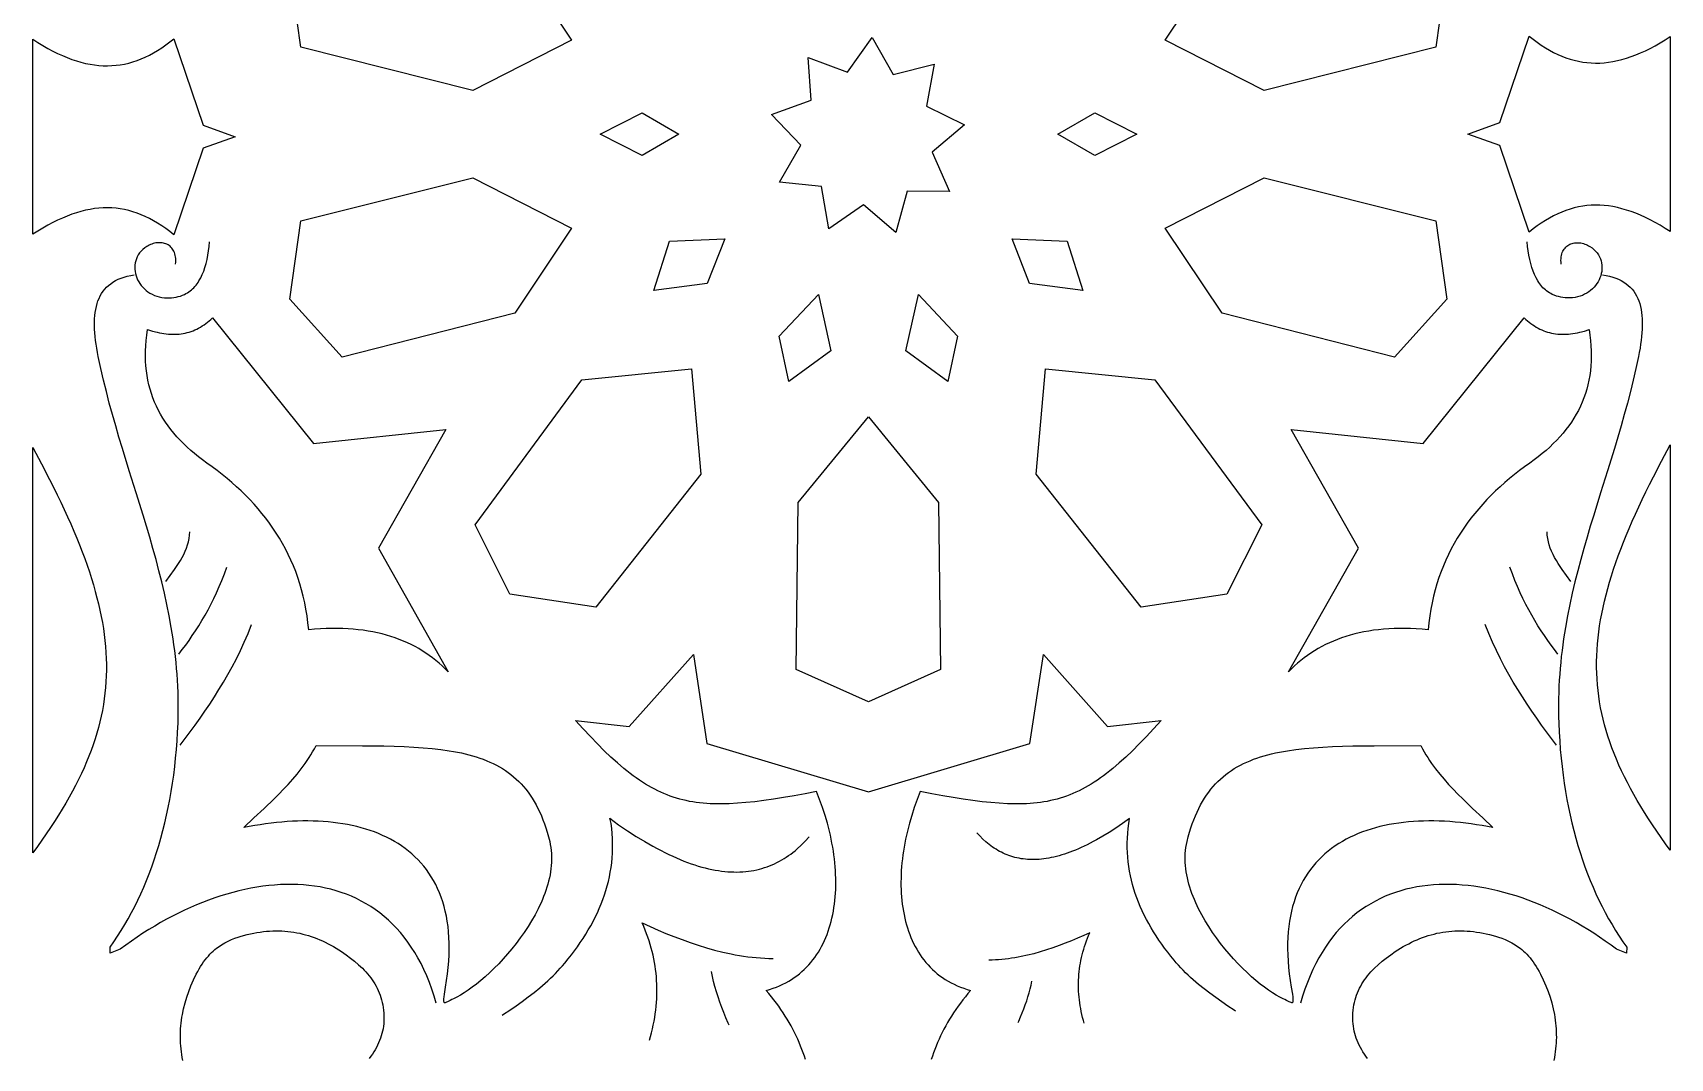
# Model space of a CAD drawing. Extents: x -332 to 348, y -263 to 352.
# Drawn here: x 233.8 to 288.5, y -147.4 to -113.2 of the extents above; entities that cross this region are included whole.
import ezdxf

# ---------------------------------------------------------------- set-up
doc = ezdxf.new("R2010")
doc.units = 0
doc.layers.add('LAYER_1', color=18, linetype='CONTINUOUS')
doc.layers.add('LAYER_2', color=174, linetype='CONTINUOUS')

msp = doc.modelspace()

# ---------------------------------------------------------------- linework, layer by layer
at = {"layer": 'LAYER_1'}
for points in [[(249.919, -110.57), (251.814, -113.411), (248.517, -115.096), (242.78, -113.653), (242.411, -111.036), (244.156, -109.106)], [(281.043, -111.036), (280.675, -113.653), (274.938, -115.096), (271.64, -113.411), (273.535, -110.57), (279.298, -109.106)], [(239.521, -116.257), (240.583, -116.642), (239.521, -117.026), (238.542, -119.916), (238.405, -119.808), (238.269, -119.707), (238.132, -119.612), (237.996, -119.525), (237.859, -119.444), (237.722, -119.371), (237.585, -119.304), (237.448, -119.244), (237.31, -119.19), (237.171, -119.144), (237.032, -119.105), (236.892, -119.072), (236.751, -119.047), (236.61, -119.028), (236.468, -119.017), (236.324, -119.012), (236.18, -119.014), (236.034, -119.024), (235.887, -119.04), (235.739, -119.064), (235.589, -119.094), (235.438, -119.132), (235.285, -119.176), (235.131, -119.228), (234.975, -119.286), (234.817, -119.352), (234.657, -119.425), (234.495, -119.505), (234.331, -119.592), (234.166, -119.686), (233.997, -119.788), (233.827, -119.896), (233.827, -113.387), (233.997, -113.495), (234.166, -113.597), (234.331, -113.691), (234.495, -113.778), (234.657, -113.858), (234.817, -113.931), (234.975, -113.997), (235.131, -114.055), (235.285, -114.107), (235.438, -114.152), (235.589, -114.189), (235.739, -114.219), (235.887, -114.243), (236.034, -114.259), (236.18, -114.269), (236.324, -114.271), (236.468, -114.266), (236.61, -114.255), (236.751, -114.236), (236.892, -114.211), (237.032, -114.178), (237.171, -114.139), (237.31, -114.093), (237.448, -114.039), (237.585, -113.979), (237.722, -113.912), (237.859, -113.839), (237.996, -113.758), (238.132, -113.671), (238.269, -113.576), (238.405, -113.475), (238.542, -113.367)], [(262.557, -114.565), (263.922, -114.214), (263.672, -115.622), (264.939, -116.244), (263.857, -117.159), (264.433, -118.463), (263.026, -118.458), (262.642, -119.833), (261.568, -118.91), (260.404, -119.713), (260.165, -118.304), (258.765, -118.159), (259.473, -116.924), (258.492, -115.899), (259.817, -115.415), (259.714, -113.989), (261.035, -114.483), (261.858, -113.324)], [(283.922, -113.385), (284.058, -113.486), (284.195, -113.58), (284.331, -113.668), (284.468, -113.748), (284.605, -113.822), (284.742, -113.889), (284.879, -113.949), (285.017, -114.002), (285.156, -114.048), (285.295, -114.088), (285.435, -114.12), (285.576, -114.146), (285.717, -114.164), (285.859, -114.176), (286.003, -114.18), (286.147, -114.178), (286.293, -114.169), (286.44, -114.152), (286.588, -114.129), (286.738, -114.099), (286.889, -114.061), (287.042, -114.017), (287.196, -113.965), (287.352, -113.906), (287.51, -113.84), (287.67, -113.768), (287.832, -113.688), (287.996, -113.6), (288.162, -113.506), (288.33, -113.405), (288.5, -113.296), (288.5, -119.806), (288.33, -119.697), (288.162, -119.596), (287.996, -119.502), (287.832, -119.415), (287.67, -119.335), (287.51, -119.262), (287.352, -119.196), (287.196, -119.137), (287.042, -119.086), (286.889, -119.041), (286.738, -119.004), (286.588, -118.973), (286.44, -118.95), (286.293, -118.933), (286.147, -118.924), (286.003, -118.922), (285.859, -118.926), (285.717, -118.938), (285.576, -118.956), (285.435, -118.982), (285.295, -119.014), (285.156, -119.054), (285.017, -119.1), (284.879, -119.153), (284.742, -119.213), (284.605, -119.28), (284.468, -119.354), (284.331, -119.434), (284.195, -119.522), (284.058, -119.616), (283.922, -119.717), (283.785, -119.825), (282.806, -116.936), (281.744, -116.551), (282.806, -116.166), (283.785, -113.277)], [(255.404, -116.551), (254.17, -117.265), (252.769, -116.551), (254.17, -115.837)], [(270.685, -116.551), (269.284, -117.265), (268.05, -116.551), (269.284, -115.837)], [(251.814, -119.691), (249.919, -122.532), (244.156, -123.996), (242.411, -122.066), (242.78, -119.449), (248.517, -118.006)], [(280.675, -119.449), (281.043, -122.066), (279.298, -123.996), (273.535, -122.532), (271.64, -119.691), (274.938, -118.006)], [(256.343, -121.533), (254.562, -121.768), (255.092, -120.127), (256.929, -120.043)], [(268.363, -120.127), (268.892, -121.768), (267.112, -121.533), (266.526, -120.043)], [(260.474, -123.783), (259.071, -124.809), (258.747, -123.297), (260.06, -121.908)], [(264.708, -123.297), (264.384, -124.809), (262.98, -123.783), (263.395, -121.908)], [(243.201, -126.882), (247.616, -126.415), (245.369, -130.379), (247.697, -134.497), (247.598, -134.399), (247.498, -134.304), (247.394, -134.212), (247.288, -134.123), (247.179, -134.038), (247.067, -133.955), (246.952, -133.876), (246.834, -133.801), (246.714, -133.728), (246.59, -133.66), (246.463, -133.594), (246.334, -133.532), (246.201, -133.474), (246.065, -133.419), (245.926, -133.368), (245.784, -133.321), (245.638, -133.277), (245.489, -133.237), (245.337, -133.201), (245.182, -133.169), (245.023, -133.14), (244.861, -133.116), (244.695, -133.095), (244.526, -133.079), (244.353, -133.067), (244.176, -133.058), (243.996, -133.054), (243.813, -133.055), (243.625, -133.059), (243.434, -133.068), (243.239, -133.081), (243.041, -133.098), (243.016, -132.866), (242.986, -132.637), (242.949, -132.413), (242.906, -132.194), (242.858, -131.978), (242.803, -131.767), (242.743, -131.56), (242.678, -131.357), (242.606, -131.158), (242.529, -130.963), (242.447, -130.772), (242.36, -130.584), (242.267, -130.4), (242.169, -130.22), (242.067, -130.044), (241.959, -129.871), (241.846, -129.701), (241.729, -129.535), (241.607, -129.373), (241.481, -129.213), (241.35, -129.057), (241.215, -128.904), (241.075, -128.754), (240.931, -128.607), (240.783, -128.463), (240.632, -128.322), (240.476, -128.183), (240.316, -128.047), (240.153, -127.914), (239.986, -127.784), (239.816, -127.656), (239.642, -127.531), (239.499, -127.428), (239.362, -127.323), (239.229, -127.216), (239.101, -127.108), (238.978, -126.997), (238.859, -126.885), (238.746, -126.77), (238.638, -126.653), (238.534, -126.535), (238.436, -126.413), (238.343, -126.29), (238.255, -126.164), (238.172, -126.036), (238.095, -125.906), (238.023, -125.773), (237.956, -125.637), (237.895, -125.499), (237.839, -125.358), (237.789, -125.214), (237.744, -125.068), (237.705, -124.919), (237.672, -124.767), (237.644, -124.612), (237.622, -124.454), (237.606, -124.292), (237.596, -124.128), (237.592, -123.961), (237.594, -123.79), (237.602, -123.616), (237.616, -123.439), (237.636, -123.258), (237.662, -123.074), (237.822, -123.126), (237.978, -123.168), (238.055, -123.185), (238.132, -123.2), (238.207, -123.212), (238.282, -123.222), (238.355, -123.229), (238.428, -123.233), (238.501, -123.235), (238.572, -123.234), (238.643, -123.231), (238.712, -123.225), (238.781, -123.217), (238.85, -123.206), (238.917, -123.193), (238.983, -123.177), (239.049, -123.158), (239.114, -123.137), (239.178, -123.114), (239.241, -123.087), (239.304, -123.059), (239.365, -123.027), (239.426, -122.994), (239.486, -122.957), (239.546, -122.918), (239.604, -122.877), (239.662, -122.833), (239.718, -122.786), (239.774, -122.737), (239.829, -122.685)], [(283.68, -122.737), (283.736, -122.786), (283.793, -122.833), (283.85, -122.877), (283.909, -122.918), (283.968, -122.957), (284.028, -122.994), (284.089, -123.027), (284.151, -123.059), (284.213, -123.087), (284.276, -123.114), (284.34, -123.137), (284.405, -123.158), (284.471, -123.177), (284.538, -123.193), (284.605, -123.206), (284.673, -123.217), (284.742, -123.225), (284.812, -123.231), (284.882, -123.234), (284.954, -123.235), (285.026, -123.233), (285.099, -123.229), (285.173, -123.222), (285.247, -123.212), (285.323, -123.2), (285.399, -123.185), (285.476, -123.168), (285.633, -123.126), (285.792, -123.074), (285.819, -123.258), (285.839, -123.439), (285.853, -123.616), (285.86, -123.79), (285.862, -123.961), (285.858, -124.128), (285.848, -124.292), (285.832, -124.454), (285.81, -124.612), (285.782, -124.767), (285.749, -124.919), (285.71, -125.068), (285.666, -125.214), (285.615, -125.358), (285.56, -125.499), (285.498, -125.637), (285.432, -125.773), (285.36, -125.906), (285.282, -126.036), (285.199, -126.164), (285.112, -126.29), (285.018, -126.413), (284.92, -126.535), (284.817, -126.653), (284.708, -126.77), (284.595, -126.885), (284.477, -126.997), (284.354, -127.108), (284.225, -127.216), (284.093, -127.323), (283.955, -127.428), (283.813, -127.531), (283.639, -127.656), (283.468, -127.784), (283.301, -127.914), (283.138, -128.047), (282.978, -128.183), (282.823, -128.322), (282.671, -128.463), (282.523, -128.607), (282.379, -128.754), (282.24, -128.904), (282.104, -129.057), (281.974, -129.213), (281.847, -129.373), (281.725, -129.535), (281.608, -129.701), (281.495, -129.871), (281.388, -130.044), (281.285, -130.22), (281.187, -130.4), (281.095, -130.584), (281.007, -130.772), (280.925, -130.963), (280.848, -131.158), (280.777, -131.357), (280.711, -131.56), (280.651, -131.767), (280.596, -131.978), (280.548, -132.194), (280.505, -132.413), (280.469, -132.637), (280.438, -132.866), (280.414, -133.098), (280.215, -133.081), (280.02, -133.068), (279.829, -133.059), (279.642, -133.055), (279.458, -133.054), (279.278, -133.058), (279.101, -133.067), (278.929, -133.079), (278.759, -133.095), (278.594, -133.116), (278.431, -133.14), (278.272, -133.169), (278.117, -133.201), (277.965, -133.237), (277.816, -133.277), (277.671, -133.321), (277.528, -133.368), (277.389, -133.419), (277.253, -133.474), (277.121, -133.532), (276.991, -133.594), (276.864, -133.66), (276.741, -133.728), (276.62, -133.801), (276.502, -133.876), (276.388, -133.955), (276.276, -134.038), (276.167, -134.123), (276.06, -134.212), (275.957, -134.304), (275.856, -134.399), (275.758, -134.497), (278.086, -130.379), (275.838, -126.415), (280.253, -126.882), (283.625, -122.685)], [(256.13, -127.905), (252.622, -132.34), (249.758, -131.909), (248.594, -129.595), (252.164, -124.757), (255.817, -124.391)], [(271.291, -124.757), (274.861, -129.595), (273.696, -131.909), (270.832, -132.34), (267.324, -127.905), (267.637, -124.391)], [(264.067, -128.851), (264.139, -134.427), (261.727, -135.504), (259.316, -134.427), (259.387, -128.851), (261.727, -125.989)], [(234.116, -127.556), (234.387, -128.08), (234.516, -128.336), (234.641, -128.589), (234.761, -128.838), (234.877, -129.084), (234.988, -129.327), (235.095, -129.567), (235.197, -129.804), (235.295, -130.037), (235.389, -130.268), (235.477, -130.497), (235.562, -130.722), (235.641, -130.946), (235.717, -131.166), (235.787, -131.385), (235.853, -131.601), (235.915, -131.815), (235.971, -132.027), (236.023, -132.237), (236.071, -132.445), (236.114, -132.651), (236.152, -132.856), (236.185, -133.059), (236.214, -133.261), (236.238, -133.461), (236.257, -133.66), (236.271, -133.857), (236.281, -134.054), (236.286, -134.25), (236.286, -134.444), (236.281, -134.638), (236.272, -134.831), (236.257, -135.024), (236.238, -135.216), (236.214, -135.407), (236.185, -135.598), (236.151, -135.789), (236.112, -135.98), (236.068, -136.171), (236.02, -136.362), (235.966, -136.552), (235.907, -136.744), (235.844, -136.935), (235.775, -137.127), (235.701, -137.319), (235.622, -137.512), (235.539, -137.706), (235.45, -137.9), (235.356, -138.095), (235.257, -138.292), (235.153, -138.489), (235.043, -138.687), (234.929, -138.887), (234.809, -139.088), (234.685, -139.291), (234.555, -139.495), (234.42, -139.701), (234.279, -139.909), (234.134, -140.118), (233.983, -140.329), (233.827, -140.543), (233.827, -127.018)], [(288.5, -140.452), (288.344, -140.239), (288.193, -140.028), (288.048, -139.818), (287.907, -139.611), (287.772, -139.405), (287.642, -139.201), (287.518, -138.998), (287.398, -138.797), (287.284, -138.597), (287.174, -138.398), (287.07, -138.201), (286.971, -138.005), (286.877, -137.81), (286.788, -137.615), (286.705, -137.421), (286.626, -137.229), (286.552, -137.036), (286.483, -136.844), (286.42, -136.653), (286.361, -136.462), (286.307, -136.271), (286.259, -136.08), (286.215, -135.89), (286.176, -135.699), (286.142, -135.508), (286.113, -135.317), (286.089, -135.125), (286.07, -134.933), (286.055, -134.741), (286.046, -134.548), (286.041, -134.354), (286.041, -134.159), (286.046, -133.964), (286.056, -133.767), (286.07, -133.569), (286.089, -133.37), (286.113, -133.17), (286.142, -132.969), (286.175, -132.765), (286.213, -132.561), (286.256, -132.354), (286.304, -132.146), (286.356, -131.936), (286.412, -131.724), (286.474, -131.51), (286.54, -131.294), (286.61, -131.076), (286.686, -130.855), (286.765, -130.632), (286.85, -130.406), (286.939, -130.178), (287.032, -129.947), (287.13, -129.713), (287.232, -129.476), (287.339, -129.237), (287.45, -128.994), (287.566, -128.748), (287.686, -128.498), (287.811, -128.245), (287.94, -127.989), (288.211, -127.466), (288.5, -126.928)], [(244.839, -136.968), (245.202, -136.971), (245.554, -136.976), (245.897, -136.985), (246.229, -136.997), (246.551, -137.013), (246.862, -137.034), (247.164, -137.061), (247.454, -137.095), (247.735, -137.135), (247.872, -137.158), (248.005, -137.183), (248.137, -137.211), (248.265, -137.24), (248.391, -137.272), (248.515, -137.306), (248.636, -137.342), (248.754, -137.381), (248.87, -137.423), (248.983, -137.468), (249.093, -137.515), (249.201, -137.565), (249.306, -137.618), (249.409, -137.674), (249.509, -137.734), (249.606, -137.796), (249.701, -137.862), (249.793, -137.932), (249.883, -138.004), (249.97, -138.081), (250.054, -138.161), (250.136, -138.245), (250.215, -138.332), (250.292, -138.424), (250.365, -138.519), (250.437, -138.619), (250.505, -138.723), (250.571, -138.831), (250.635, -138.944), (250.695, -139.06), (250.753, -139.182), (250.809, -139.308), (250.862, -139.439), (250.912, -139.574), (250.959, -139.715), (251.004, -139.86), (251.046, -140.011), (251.086, -140.166), (251.108, -140.265), (251.125, -140.364), (251.137, -140.464), (251.146, -140.564), (251.151, -140.665), (251.151, -140.767), (251.148, -140.869), (251.141, -140.971), (251.13, -141.074), (251.116, -141.177), (251.098, -141.28), (251.077, -141.384), (251.052, -141.487), (251.025, -141.591), (250.994, -141.694), (250.96, -141.798), (250.924, -141.901), (250.885, -142.004), (250.843, -142.107), (250.798, -142.209), (250.752, -142.311), (250.702, -142.413), (250.597, -142.614), (250.484, -142.812), (250.364, -143.008), (250.237, -143.2), (250.104, -143.387), (249.966, -143.57), (249.825, -143.748), (249.68, -143.92), (249.533, -144.086), (249.384, -144.245), (249.234, -144.398), (249.084, -144.542), (248.936, -144.679), (248.789, -144.806), (248.644, -144.925), (248.503, -145.034), (248.366, -145.133), (248.233, -145.221), (248.107, -145.298), (247.987, -145.363), (247.875, -145.416), (247.817, -145.443), (247.765, -145.469), (247.679, -145.517), (247.644, -145.534), (247.615, -145.546), (247.592, -145.551), (247.582, -145.55), (247.573, -145.547), (247.566, -145.541), (247.561, -145.533), (247.553, -145.507), (247.55, -145.468), (247.552, -145.415), (247.559, -145.347), (247.571, -145.261), (247.609, -145.032), (247.646, -144.805), (247.676, -144.584), (247.699, -144.369), (247.716, -144.158), (247.727, -143.953), (247.732, -143.752), (247.731, -143.557), (247.724, -143.367), (247.711, -143.182), (247.692, -143.003), (247.667, -142.828), (247.637, -142.658), (247.602, -142.493), (247.561, -142.332), (247.515, -142.177), (247.464, -142.026), (247.408, -141.88), (247.346, -141.739), (247.28, -141.603), (247.209, -141.471), (247.134, -141.344), (247.054, -141.221), (246.969, -141.103), (246.88, -140.989), (246.787, -140.88), (246.69, -140.775), (246.588, -140.675), (246.483, -140.579), (246.374, -140.487), (246.261, -140.4), (246.144, -140.316), (246.023, -140.237), (245.9, -140.162), (245.772, -140.092), (245.642, -140.025), (245.508, -139.962), (245.372, -139.904), (245.232, -139.849), (245.089, -139.798), (244.944, -139.752), (244.796, -139.709), (244.645, -139.67), (244.492, -139.634), (244.336, -139.603), (244.178, -139.575), (244.018, -139.551), (243.856, -139.53), (243.692, -139.513), (243.526, -139.5), (243.358, -139.49), (243.188, -139.484), (243.017, -139.481), (242.844, -139.482), (242.67, -139.486), (242.495, -139.493), (242.318, -139.504), (242.14, -139.518), (241.962, -139.535), (241.782, -139.555), (241.601, -139.579), (241.42, -139.605), (241.238, -139.635), (241.056, -139.668), (240.873, -139.703), (241.214, -139.379), (241.552, -139.061), (241.883, -138.745), (242.045, -138.585), (242.203, -138.424), (242.357, -138.259), (242.507, -138.091), (242.652, -137.918), (242.791, -137.741), (242.925, -137.557), (242.989, -137.463), (243.052, -137.367), (243.113, -137.269), (243.172, -137.17), (243.229, -137.068), (243.285, -136.964)], [(280.225, -137.068), (280.282, -137.17), (280.341, -137.269), (280.402, -137.367), (280.465, -137.463), (280.529, -137.557), (280.663, -137.741), (280.802, -137.918), (280.947, -138.091), (281.097, -138.259), (281.251, -138.424), (281.41, -138.585), (281.571, -138.745), (281.902, -139.061), (282.24, -139.379), (282.581, -139.703), (282.398, -139.668), (282.216, -139.635), (282.034, -139.605), (281.853, -139.579), (281.672, -139.555), (281.493, -139.535), (281.314, -139.518), (281.136, -139.504), (280.96, -139.493), (280.784, -139.486), (280.61, -139.482), (280.437, -139.481), (280.266, -139.484), (280.096, -139.49), (279.929, -139.5), (279.762, -139.513), (279.598, -139.53), (279.436, -139.551), (279.276, -139.575), (279.118, -139.603), (278.963, -139.634), (278.809, -139.67), (278.659, -139.709), (278.511, -139.752), (278.365, -139.798), (278.222, -139.849), (278.083, -139.904), (277.946, -139.962), (277.812, -140.025), (277.682, -140.092), (277.555, -140.162), (277.431, -140.237), (277.311, -140.316), (277.194, -140.4), (277.081, -140.487), (276.971, -140.579), (276.866, -140.675), (276.765, -140.775), (276.667, -140.88), (276.574, -140.989), (276.485, -141.103), (276.401, -141.221), (276.32, -141.344), (276.245, -141.471), (276.174, -141.603), (276.108, -141.739), (276.047, -141.88), (275.99, -142.026), (275.939, -142.177), (275.893, -142.332), (275.852, -142.493), (275.817, -142.658), (275.787, -142.828), (275.762, -143.003), (275.744, -143.182), (275.731, -143.367), (275.723, -143.557), (275.722, -143.752), (275.727, -143.953), (275.738, -144.158), (275.755, -144.369), (275.779, -144.584), (275.809, -144.805), (275.845, -145.032), (275.883, -145.261), (275.895, -145.347), (275.902, -145.415), (275.904, -145.468), (275.902, -145.507), (275.894, -145.533), (275.888, -145.541), (275.881, -145.547), (275.872, -145.55), (275.863, -145.551), (275.839, -145.546), (275.81, -145.534), (275.775, -145.517), (275.689, -145.469), (275.637, -145.443), (275.58, -145.416), (275.467, -145.363), (275.347, -145.298), (275.221, -145.221), (275.089, -145.133), (274.952, -145.034), (274.81, -144.925), (274.666, -144.806), (274.519, -144.679), (274.37, -144.542), (274.22, -144.398), (274.071, -144.245), (273.922, -144.086), (273.774, -143.92), (273.63, -143.748), (273.488, -143.57), (273.35, -143.387), (273.218, -143.2), (273.091, -143.008), (272.97, -142.812), (272.857, -142.614), (272.752, -142.413), (272.703, -142.311), (272.656, -142.209), (272.612, -142.107), (272.57, -142.004), (272.531, -141.901), (272.494, -141.798), (272.46, -141.694), (272.43, -141.591), (272.402, -141.487), (272.378, -141.384), (272.357, -141.28), (272.339, -141.177), (272.324, -141.074), (272.314, -140.971), (272.307, -140.869), (272.303, -140.767), (272.304, -140.665), (272.308, -140.564), (272.317, -140.464), (272.33, -140.364), (272.347, -140.265), (272.368, -140.166), (272.408, -140.011), (272.45, -139.86), (272.495, -139.715), (272.543, -139.574), (272.593, -139.439), (272.646, -139.308), (272.701, -139.182), (272.759, -139.06), (272.82, -138.944), (272.883, -138.831), (272.949, -138.723), (273.018, -138.619), (273.089, -138.519), (273.163, -138.424), (273.239, -138.332), (273.318, -138.245), (273.4, -138.161), (273.484, -138.081), (273.571, -138.004), (273.661, -137.932), (273.753, -137.862), (273.848, -137.796), (273.945, -137.734), (274.045, -137.674), (274.148, -137.618), (274.253, -137.565), (274.361, -137.515), (274.472, -137.468), (274.585, -137.423), (274.7, -137.381), (274.819, -137.342), (274.94, -137.306), (275.063, -137.272), (275.189, -137.24), (275.318, -137.211), (275.449, -137.183), (275.583, -137.158), (275.719, -137.135), (276, -137.095), (276.291, -137.061), (276.592, -137.034), (276.904, -137.013), (277.225, -136.997), (277.558, -136.985), (277.9, -136.976), (278.253, -136.971), (278.616, -136.968), (280.17, -136.964)]]:
    msp.add_lwpolyline(points, close=True, dxfattribs=at)
for points in [[(259.626, -147.447), (259.589, -147.334), (259.55, -147.221), (259.508, -147.108), (259.464, -146.995), (259.417, -146.882), (259.367, -146.769), (259.316, -146.657), (259.261, -146.545), (259.204, -146.433), (259.145, -146.322), (259.082, -146.211), (259.018, -146.101), (258.95, -145.992), (258.88, -145.882), (258.807, -145.774), (258.732, -145.666), (258.654, -145.559), (258.573, -145.452), (258.489, -145.347), (258.403, -145.242), (258.314, -145.138), (258.431, -145.104), (258.545, -145.067), (258.655, -145.026), (258.763, -144.982), (258.867, -144.934), (258.968, -144.883), (259.066, -144.829), (259.16, -144.771), (259.252, -144.71), (259.34, -144.647), (259.426, -144.58), (259.508, -144.511), (259.587, -144.438), (259.664, -144.363), (259.737, -144.285), (259.807, -144.205), (259.874, -144.121), (259.939, -144.036), (260, -143.947), (260.058, -143.857), (260.114, -143.764), (260.166, -143.669), (260.216, -143.572), (260.263, -143.472), (260.307, -143.371), (260.348, -143.267), (260.387, -143.162), (260.422, -143.054), (260.455, -142.945), (260.485, -142.834), (260.512, -142.722), (260.537, -142.608), (260.559, -142.492), (260.578, -142.375), (260.595, -142.256), (260.609, -142.136), (260.62, -142.015), (260.629, -141.893), (260.635, -141.769), (260.638, -141.645), (260.639, -141.519), (260.638, -141.392), (260.634, -141.265), (260.627, -141.137), (260.618, -141.008), (260.606, -140.878), (260.592, -140.748), (260.576, -140.617), (260.557, -140.486), (260.536, -140.354), (260.512, -140.222), (260.486, -140.089), (260.457, -139.957), (260.427, -139.824), (260.358, -139.558), (260.281, -139.293), (260.194, -139.028), (260.099, -138.764), (259.995, -138.502), (259.611, -138.574), (259.244, -138.64), (258.894, -138.699), (258.559, -138.752), (258.238, -138.798), (257.931, -138.837), (257.637, -138.869), (257.355, -138.892), (257.084, -138.907), (256.823, -138.914), (256.697, -138.914), (256.572, -138.911), (256.45, -138.906), (256.329, -138.899), (256.211, -138.89), (256.094, -138.878), (255.979, -138.863), (255.866, -138.846), (255.754, -138.826), (255.644, -138.803), (255.535, -138.778), (255.427, -138.75), (255.32, -138.719), (255.214, -138.686), (255.109, -138.649), (255.004, -138.61), (254.901, -138.568), (254.797, -138.522), (254.695, -138.474), (254.592, -138.422), (254.49, -138.367), (254.388, -138.309), (254.286, -138.248), (254.184, -138.183), (254.081, -138.115), (253.978, -138.044), (253.875, -137.969), (253.771, -137.891), (253.667, -137.809), (253.562, -137.724), (253.349, -137.542), (253.132, -137.346), (252.909, -137.135), (252.681, -136.907), (252.446, -136.664), (252.203, -136.405), (251.951, -136.129), (253.742, -136.329), (255.885, -133.92), (256.337, -136.892), (261.727, -138.508), (267.117, -136.892), (267.569, -133.92), (269.712, -136.329), (271.503, -136.129), (271.251, -136.405), (271.009, -136.664), (270.773, -136.907), (270.545, -137.135), (270.323, -137.346), (270.105, -137.542), (269.892, -137.724), (269.787, -137.809), (269.683, -137.891), (269.579, -137.969), (269.476, -138.044), (269.373, -138.115), (269.271, -138.183), (269.169, -138.248), (269.066, -138.309), (268.964, -138.367), (268.862, -138.422), (268.76, -138.474), (268.657, -138.522), (268.554, -138.568), (268.45, -138.61), (268.346, -138.649), (268.241, -138.686), (268.135, -138.719), (268.028, -138.75), (267.92, -138.778), (267.811, -138.803), (267.7, -138.826), (267.588, -138.846), (267.475, -138.863), (267.36, -138.878), (267.243, -138.89), (267.125, -138.899), (267.005, -138.906), (266.882, -138.911), (266.758, -138.914), (266.631, -138.914), (266.37, -138.907), (266.099, -138.892), (265.817, -138.869), (265.523, -138.837), (265.216, -138.798), (264.896, -138.752), (264.561, -138.699), (264.21, -138.64), (263.844, -138.574), (263.46, -138.502), (263.356, -138.764), (263.26, -139.028), (263.174, -139.293), (263.096, -139.558), (263.028, -139.824), (262.997, -139.957), (262.969, -140.089), (262.942, -140.222), (262.919, -140.354), (262.897, -140.486), (262.879, -140.617), (262.862, -140.748), (262.848, -140.878), (262.836, -141.008), (262.827, -141.137), (262.821, -141.265), (262.817, -141.392), (262.815, -141.519), (262.816, -141.645), (262.819, -141.769), (262.826, -141.893), (262.834, -142.015), (262.846, -142.136), (262.859, -142.256), (262.876, -142.375), (262.895, -142.492), (262.917, -142.608), (262.942, -142.722), (262.969, -142.834), (262.999, -142.945), (263.032, -143.054), (263.068, -143.162), (263.106, -143.267), (263.147, -143.371), (263.191, -143.472), (263.238, -143.572), (263.288, -143.669), (263.341, -143.764), (263.396, -143.857), (263.454, -143.947), (263.516, -144.036), (263.58, -144.121), (263.647, -144.205), (263.718, -144.285), (263.791, -144.363), (263.867, -144.438), (263.946, -144.511), (264.029, -144.58), (264.114, -144.647), (264.202, -144.71), (264.294, -144.771), (264.389, -144.829), (264.486, -144.883), (264.587, -144.934), (264.692, -144.982), (264.799, -145.026), (264.91, -145.067), (265.023, -145.104), (265.14, -145.138), (265.051, -145.242), (264.965, -145.347), (264.881, -145.452), (264.801, -145.559), (264.722, -145.666), (264.647, -145.774), (264.574, -145.882), (264.504, -145.992), (264.437, -146.101), (264.372, -146.211), (264.31, -146.322), (264.25, -146.433), (264.193, -146.545), (264.139, -146.657), (264.087, -146.769), (264.038, -146.882), (263.991, -146.995), (263.946, -147.108), (263.904, -147.221), (263.865, -147.334), (263.828, -147.447)], [(238.839, -147.474), (238.821, -147.378), (238.805, -147.281), (238.791, -147.184), (238.78, -147.088), (238.771, -146.992), (238.764, -146.896), (238.76, -146.8), (238.758, -146.704), (238.758, -146.609), (238.761, -146.513), (238.765, -146.417), (238.772, -146.322), (238.782, -146.226), (238.793, -146.131), (238.807, -146.035), (238.824, -145.939), (238.863, -145.748), (238.911, -145.557), (238.969, -145.365), (239.035, -145.173), (239.11, -144.98), (239.194, -144.787), (239.288, -144.592), (239.334, -144.502), (239.382, -144.417), (239.431, -144.336), (239.481, -144.258), (239.532, -144.185), (239.584, -144.116), (239.637, -144.051), (239.69, -143.989), (239.744, -143.931), (239.798, -143.877), (239.853, -143.825), (239.908, -143.777), (239.964, -143.732), (240.02, -143.689), (240.132, -143.613), (240.244, -143.546), (240.356, -143.489), (240.467, -143.439), (240.577, -143.396), (240.684, -143.36), (240.789, -143.328), (240.988, -143.275), (241.098, -143.248), (241.206, -143.225), (241.313, -143.205), (241.42, -143.188), (241.526, -143.174), (241.631, -143.163), (241.736, -143.155), (241.84, -143.15), (241.943, -143.148), (242.045, -143.149), (242.147, -143.152), (242.248, -143.159), (242.348, -143.168), (242.448, -143.18), (242.547, -143.194), (242.645, -143.212), (242.743, -143.232), (242.84, -143.255), (242.936, -143.28), (243.032, -143.309), (243.127, -143.339), (243.222, -143.373), (243.316, -143.409), (243.409, -143.447), (243.502, -143.488), (243.594, -143.532), (243.686, -143.578), (243.777, -143.626), (243.867, -143.677), (243.957, -143.73), (244.136, -143.844), (244.288, -143.948), (244.434, -144.056), (244.574, -144.166), (244.707, -144.28), (244.833, -144.399), (244.892, -144.459), (244.95, -144.521), (245.005, -144.584), (245.059, -144.649), (245.11, -144.714), (245.158, -144.782), (245.204, -144.85), (245.248, -144.92), (245.289, -144.991), (245.327, -145.064), (245.363, -145.139), (245.396, -145.215), (245.425, -145.293), (245.452, -145.373), (245.476, -145.455), (245.497, -145.538), (245.515, -145.624), (245.53, -145.711), (245.541, -145.801), (245.549, -145.892), (245.553, -145.986), (245.554, -146.081), (245.552, -146.167), (245.545, -146.251), (245.536, -146.334), (245.522, -146.416), (245.506, -146.497), (245.486, -146.577), (245.462, -146.657), (245.436, -146.735), (245.406, -146.813), (245.374, -146.89), (245.338, -146.966), (245.299, -147.042), (245.258, -147.117), (245.213, -147.191), (245.166, -147.265), (245.116, -147.338), (245.064, -147.411)], [(278.391, -147.411), (278.338, -147.338), (278.288, -147.265), (278.241, -147.191), (278.197, -147.117), (278.155, -147.042), (278.116, -146.966), (278.081, -146.89), (278.048, -146.813), (278.018, -146.735), (277.992, -146.657), (277.969, -146.577), (277.949, -146.497), (277.932, -146.416), (277.919, -146.334), (277.909, -146.251), (277.903, -146.167), (277.9, -146.081), (277.901, -145.986), (277.906, -145.892), (277.913, -145.801), (277.925, -145.711), (277.939, -145.624), (277.957, -145.538), (277.978, -145.455), (278.002, -145.373), (278.029, -145.293), (278.059, -145.215), (278.092, -145.139), (278.127, -145.064), (278.166, -144.991), (278.207, -144.92), (278.25, -144.85), (278.296, -144.782), (278.345, -144.714), (278.396, -144.649), (278.449, -144.584), (278.504, -144.521), (278.562, -144.459), (278.622, -144.399), (278.747, -144.28), (278.88, -144.166), (279.02, -144.056), (279.167, -143.948), (279.319, -143.844), (279.497, -143.73), (279.587, -143.677), (279.677, -143.626), (279.769, -143.578), (279.86, -143.532), (279.952, -143.488), (280.045, -143.447), (280.138, -143.409), (280.232, -143.373), (280.327, -143.339), (280.422, -143.309), (280.518, -143.28), (280.614, -143.255), (280.711, -143.232), (280.809, -143.212), (280.907, -143.194), (281.006, -143.18), (281.106, -143.168), (281.206, -143.159), (281.307, -143.152), (281.409, -143.149), (281.512, -143.148), (281.615, -143.15), (281.718, -143.155), (281.823, -143.163), (281.928, -143.174), (282.034, -143.188), (282.141, -143.205), (282.249, -143.225), (282.357, -143.248), (282.466, -143.275), (282.665, -143.328), (282.77, -143.36), (282.877, -143.396), (282.987, -143.439), (283.098, -143.489), (283.21, -143.546), (283.323, -143.613), (283.435, -143.689), (283.491, -143.732), (283.546, -143.777), (283.601, -143.825), (283.656, -143.877), (283.711, -143.931), (283.765, -143.989), (283.818, -144.051), (283.87, -144.116), (283.922, -144.185), (283.973, -144.258), (284.023, -144.336), (284.072, -144.417), (284.12, -144.502), (284.167, -144.592), (284.26, -144.787), (284.344, -144.98), (284.419, -145.173), (284.486, -145.365), (284.543, -145.557), (284.591, -145.748), (284.631, -145.939), (284.647, -146.035), (284.661, -146.131), (284.673, -146.226), (284.682, -146.322), (284.689, -146.417), (284.694, -146.513), (284.696, -146.609), (284.697, -146.704), (284.694, -146.8), (284.69, -146.896), (284.683, -146.992), (284.674, -147.088), (284.663, -147.184), (284.649, -147.281), (284.633, -147.378), (284.615, -147.474)]]:
    msp.add_lwpolyline(points, dxfattribs=at)
at = {"layer": 'LAYER_2'}
for points in [[(238.594, -120.893), (238.6, -120.828), (238.602, -120.767), (238.6, -120.708), (238.595, -120.653), (238.586, -120.601), (238.573, -120.552), (238.558, -120.506), (238.54, -120.464), (238.519, -120.424), (238.495, -120.387), (238.469, -120.354), (238.44, -120.323), (238.41, -120.296), (238.377, -120.271), (238.343, -120.249), (238.306, -120.23), (238.269, -120.214), (238.23, -120.201), (238.19, -120.191), (238.149, -120.183), (238.107, -120.178), (238.064, -120.176), (238.021, -120.177), (237.978, -120.18), (237.934, -120.186), (237.891, -120.195), (237.847, -120.206), (237.804, -120.22), (237.761, -120.236), (237.719, -120.255), (237.678, -120.277), (237.638, -120.301), (237.566, -120.35), (237.502, -120.403), (237.445, -120.46), (237.395, -120.52), (237.352, -120.582), (237.316, -120.647), (237.287, -120.713), (237.264, -120.782), (237.248, -120.851), (237.238, -120.922), (237.234, -120.993), (237.236, -121.064), (237.243, -121.136), (237.257, -121.206), (237.276, -121.277), (237.301, -121.346), (237.33, -121.413), (237.365, -121.479), (237.405, -121.543), (237.45, -121.604), (237.499, -121.662), (237.553, -121.717), (237.612, -121.769), (237.675, -121.817), (237.741, -121.861), (237.812, -121.9), (237.887, -121.934), (237.965, -121.963), (238.047, -121.987), (238.133, -122.004), (238.221, -122.016), (238.313, -122.02), (238.389, -122.02), (238.464, -122.015), (238.538, -122.007), (238.612, -121.994), (238.685, -121.977), (238.756, -121.957), (238.826, -121.932), (238.893, -121.902), (238.943, -121.877), (238.991, -121.85), (239.037, -121.82), (239.082, -121.787), (239.124, -121.753), (239.165, -121.716), (239.205, -121.678), (239.242, -121.637), (239.278, -121.594), (239.313, -121.549), (239.346, -121.502), (239.377, -121.453), (239.435, -121.35), (239.488, -121.24), (239.535, -121.123), (239.577, -121), (239.614, -120.87), (239.646, -120.735), (239.674, -120.595), (239.697, -120.449), (239.716, -120.299), (239.732, -120.145)], [(284.86, -120.893), (284.854, -120.828), (284.852, -120.767), (284.854, -120.708), (284.86, -120.653), (284.869, -120.601), (284.881, -120.552), (284.896, -120.506), (284.915, -120.464), (284.936, -120.424), (284.959, -120.387), (284.986, -120.354), (285.014, -120.323), (285.045, -120.296), (285.077, -120.271), (285.112, -120.249), (285.148, -120.23), (285.186, -120.214), (285.224, -120.201), (285.264, -120.191), (285.306, -120.183), (285.347, -120.178), (285.39, -120.176), (285.433, -120.177), (285.477, -120.18), (285.52, -120.186), (285.564, -120.195), (285.607, -120.206), (285.65, -120.22), (285.693, -120.236), (285.735, -120.255), (285.776, -120.277), (285.817, -120.301), (285.888, -120.35), (285.952, -120.403), (286.009, -120.46), (286.059, -120.52), (286.102, -120.582), (286.138, -120.647), (286.168, -120.713), (286.19, -120.782), (286.207, -120.851), (286.217, -120.922), (286.221, -120.993), (286.219, -121.064), (286.211, -121.136), (286.197, -121.206), (286.178, -121.277), (286.154, -121.346), (286.124, -121.413), (286.089, -121.479), (286.049, -121.543), (286.004, -121.604), (285.955, -121.662), (285.901, -121.717), (285.842, -121.769), (285.78, -121.817), (285.713, -121.861), (285.642, -121.9), (285.567, -121.934), (285.489, -121.963), (285.407, -121.987), (285.322, -122.004), (285.233, -122.016), (285.141, -122.02), (285.066, -122.02), (284.991, -122.015), (284.916, -122.007), (284.842, -121.994), (284.77, -121.977), (284.698, -121.957), (284.629, -121.932), (284.561, -121.902), (284.511, -121.877), (284.463, -121.85), (284.417, -121.82), (284.373, -121.787), (284.33, -121.753), (284.289, -121.716), (284.25, -121.678), (284.212, -121.637), (284.176, -121.594), (284.142, -121.549), (284.109, -121.502), (284.077, -121.453), (284.019, -121.35), (283.966, -121.24), (283.919, -121.123), (283.877, -121), (283.841, -120.87), (283.808, -120.735), (283.781, -120.595), (283.757, -120.449), (283.738, -120.299), (283.723, -120.145)], [(247.3, -145.565), (247.229, -145.325), (247.152, -145.092), (247.069, -144.868), (246.981, -144.652), (246.888, -144.444), (246.79, -144.244), (246.687, -144.052), (246.58, -143.867), (246.467, -143.691), (246.35, -143.522), (246.229, -143.361), (246.103, -143.207), (245.973, -143.061), (245.839, -142.922), (245.701, -142.791), (245.559, -142.667), (245.413, -142.55), (245.264, -142.44), (245.111, -142.337), (244.955, -142.242), (244.796, -142.153), (244.634, -142.071), (244.468, -141.996), (244.3, -141.928), (244.128, -141.866), (243.955, -141.811), (243.778, -141.762), (243.599, -141.72), (243.418, -141.684), (243.235, -141.655), (243.05, -141.632), (242.862, -141.615), (242.673, -141.604), (242.483, -141.599), (242.29, -141.6), (242.096, -141.607), (241.901, -141.619), (241.705, -141.638), (241.507, -141.662), (241.309, -141.692), (241.109, -141.727), (240.909, -141.768), (240.708, -141.814), (240.507, -141.866), (240.305, -141.922), (240.103, -141.984), (239.901, -142.052), (239.699, -142.124), (239.497, -142.201), (239.295, -142.283), (239.094, -142.37), (238.893, -142.462), (238.692, -142.558), (238.492, -142.659), (238.293, -142.764), (238.095, -142.875), (237.898, -142.989), (237.702, -143.108), (237.508, -143.231), (237.314, -143.358), (237.123, -143.49), (236.933, -143.625), (236.744, -143.765), (236.417, -143.889), (236.407, -143.692), (236.535, -143.511), (236.659, -143.325), (236.78, -143.135), (236.898, -142.941), (237.013, -142.743), (237.124, -142.541), (237.231, -142.334), (237.335, -142.124), (237.436, -141.91), (237.532, -141.691), (237.626, -141.469), (237.715, -141.242), (237.801, -141.012), (237.884, -140.777), (237.962, -140.539), (238.037, -140.297), (238.108, -140.051), (238.175, -139.801), (238.238, -139.548), (238.297, -139.29), (238.352, -139.029), (238.404, -138.764), (238.451, -138.495), (238.494, -138.223), (238.533, -137.947), (238.568, -137.667), (238.598, -137.383), (238.624, -137.096), (238.647, -136.805), (238.664, -136.511), (238.678, -136.213), (238.684, -136.006), (238.687, -135.799), (238.687, -135.594), (238.685, -135.39), (238.679, -135.187), (238.671, -134.985), (238.66, -134.784), (238.647, -134.585), (238.63, -134.386), (238.612, -134.188), (238.591, -133.991), (238.568, -133.795), (238.542, -133.6), (238.515, -133.406), (238.453, -133.02), (238.384, -132.637), (238.308, -132.256), (238.225, -131.878), (238.136, -131.501), (238.042, -131.127), (237.943, -130.754), (237.84, -130.382), (237.733, -130.011), (237.623, -129.641), (237.511, -129.271), (237.281, -128.531), (237.049, -127.789), (236.819, -127.044), (236.706, -126.669), (236.596, -126.292), (236.488, -125.913), (236.384, -125.532), (236.284, -125.148), (236.189, -124.761), (236.099, -124.371), (236.015, -123.977), (235.987, -123.838), (235.963, -123.702), (235.942, -123.568), (235.924, -123.437), (235.909, -123.31), (235.898, -123.185), (235.891, -123.063), (235.887, -122.945), (235.887, -122.829), (235.891, -122.718), (235.9, -122.609), (235.912, -122.504), (235.929, -122.403), (235.95, -122.305), (235.975, -122.211), (236.005, -122.121), (236.04, -122.034), (236.08, -121.952), (236.125, -121.873), (236.175, -121.799), (236.231, -121.729), (236.291, -121.663), (236.357, -121.601), (236.429, -121.544), (236.506, -121.491), (236.59, -121.443), (236.679, -121.399), (236.774, -121.36), (236.875, -121.325), (236.983, -121.296), (237.097, -121.271), (237.217, -121.252)], [(286.237, -121.252), (286.357, -121.271), (286.471, -121.296), (286.579, -121.325), (286.68, -121.36), (286.776, -121.399), (286.865, -121.443), (286.948, -121.491), (287.025, -121.544), (287.097, -121.601), (287.163, -121.663), (287.224, -121.729), (287.279, -121.799), (287.329, -121.873), (287.374, -121.952), (287.414, -122.034), (287.449, -122.121), (287.479, -122.211), (287.505, -122.305), (287.526, -122.403), (287.542, -122.504), (287.555, -122.609), (287.563, -122.718), (287.567, -122.829), (287.567, -122.945), (287.563, -123.063), (287.556, -123.185), (287.545, -123.31), (287.53, -123.437), (287.512, -123.568), (287.491, -123.702), (287.467, -123.838), (287.44, -123.977), (287.355, -124.371), (287.265, -124.761), (287.17, -125.148), (287.07, -125.532), (286.966, -125.913), (286.858, -126.292), (286.748, -126.669), (286.635, -127.044), (286.405, -127.789), (286.173, -128.531), (285.944, -129.271), (285.831, -129.641), (285.721, -130.011), (285.615, -130.382), (285.511, -130.754), (285.412, -131.127), (285.318, -131.501), (285.229, -131.878), (285.146, -132.256), (285.07, -132.637), (285.001, -133.02), (284.94, -133.406), (284.912, -133.6), (284.886, -133.795), (284.863, -133.991), (284.842, -134.188), (284.824, -134.386), (284.808, -134.585), (284.794, -134.784), (284.783, -134.985), (284.775, -135.187), (284.77, -135.39), (284.767, -135.594), (284.767, -135.799), (284.77, -136.006), (284.777, -136.213), (284.79, -136.511), (284.808, -136.805), (284.83, -137.096), (284.856, -137.383), (284.887, -137.667), (284.922, -137.947), (284.961, -138.223), (285.004, -138.495), (285.051, -138.764), (285.102, -139.029), (285.157, -139.29), (285.216, -139.548), (285.279, -139.801), (285.346, -140.051), (285.417, -140.297), (285.492, -140.539), (285.571, -140.777), (285.653, -141.012), (285.739, -141.242), (285.829, -141.469), (285.922, -141.691), (286.019, -141.91), (286.119, -142.124), (286.223, -142.334), (286.331, -142.541), (286.442, -142.743), (286.556, -142.941), (286.674, -143.135), (286.795, -143.325), (286.92, -143.511), (287.047, -143.692), (287.037, -143.889), (286.71, -143.765), (286.522, -143.625), (286.332, -143.49), (286.14, -143.358), (285.947, -143.231), (285.752, -143.108), (285.556, -142.989), (285.359, -142.875), (285.161, -142.764), (284.962, -142.659), (284.762, -142.558), (284.562, -142.462), (284.361, -142.37), (284.159, -142.283), (283.957, -142.201), (283.755, -142.124), (283.553, -142.052), (283.351, -141.984), (283.149, -141.922), (282.947, -141.866), (282.746, -141.814), (282.545, -141.768), (282.345, -141.727), (282.146, -141.692), (281.947, -141.662), (281.75, -141.638), (281.553, -141.619), (281.358, -141.607), (281.164, -141.6), (280.972, -141.599), (280.781, -141.604), (280.592, -141.615), (280.405, -141.632), (280.219, -141.655), (280.036, -141.684), (279.855, -141.72), (279.676, -141.762), (279.5, -141.811), (279.326, -141.866), (279.155, -141.928), (278.986, -141.996), (278.821, -142.071), (278.658, -142.153), (278.499, -142.242), (278.343, -142.337), (278.19, -142.44), (278.041, -142.55), (277.895, -142.667), (277.753, -142.791), (277.615, -142.922), (277.481, -143.061), (277.351, -143.207), (277.225, -143.361), (277.104, -143.522), (276.987, -143.691), (276.875, -143.867), (276.767, -144.052), (276.664, -144.244), (276.566, -144.444), (276.473, -144.652), (276.385, -144.868), (276.303, -145.092), (276.226, -145.325), (276.154, -145.565)], [(238.268, -131.489), (238.419, -131.291), (238.563, -131.091), (238.631, -130.991), (238.696, -130.89), (238.758, -130.788), (238.815, -130.686), (238.868, -130.582), (238.916, -130.478), (238.958, -130.372), (238.994, -130.266), (239.024, -130.158), (239.047, -130.049), (239.062, -129.938), (239.069, -129.826)], [(285.186, -131.489), (285.035, -131.291), (284.891, -131.091), (284.823, -130.991), (284.758, -130.89), (284.697, -130.788), (284.639, -130.686), (284.586, -130.582), (284.539, -130.478), (284.496, -130.372), (284.46, -130.266), (284.43, -130.158), (284.408, -130.049), (284.392, -129.938), (284.385, -129.826)], [(238.705, -133.912), (238.82, -133.761), (238.933, -133.608), (239.045, -133.452), (239.155, -133.292), (239.264, -133.129), (239.371, -132.963), (239.476, -132.792), (239.579, -132.616), (239.679, -132.436), (239.778, -132.25), (239.873, -132.059), (239.966, -131.863), (240.056, -131.659), (240.143, -131.45), (240.226, -131.233), (240.307, -131.009)], [(284.749, -133.912), (284.635, -133.761), (284.522, -133.608), (284.41, -133.452), (284.299, -133.292), (284.191, -133.129), (284.084, -132.963), (283.979, -132.792), (283.876, -132.616), (283.775, -132.436), (283.677, -132.25), (283.581, -132.059), (283.488, -131.863), (283.398, -131.659), (283.312, -131.45), (283.228, -131.233), (283.148, -131.009)], [(238.749, -136.956), (239.084, -136.508), (239.249, -136.281), (239.413, -136.051), (239.575, -135.818), (239.734, -135.582), (239.891, -135.341), (240.045, -135.097), (240.196, -134.847), (240.343, -134.592), (240.486, -134.332), (240.626, -134.065), (240.761, -133.791), (240.891, -133.511), (241.016, -133.222), (241.136, -132.926)], [(284.705, -136.956), (284.371, -136.508), (284.205, -136.281), (284.041, -136.051), (283.88, -135.818), (283.72, -135.582), (283.563, -135.341), (283.409, -135.097), (283.259, -134.847), (283.111, -134.592), (282.968, -134.332), (282.829, -134.065), (282.694, -133.791), (282.563, -133.511), (282.438, -133.222), (282.318, -132.926)], [(249.499, -145.964), (249.544, -145.935), (249.758, -145.792), (249.967, -145.649), (250.172, -145.503), (250.372, -145.356), (250.566, -145.205), (250.755, -145.052), (250.847, -144.974), (250.937, -144.895), (251.026, -144.815), (251.113, -144.734), (251.198, -144.652), (251.281, -144.569), (251.362, -144.485), (251.441, -144.399), (251.518, -144.312), (251.593, -144.223), (251.703, -144.088), (251.81, -143.952), (251.913, -143.816), (252.013, -143.678), (252.109, -143.54), (252.201, -143.4), (252.291, -143.26), (252.376, -143.119), (252.457, -142.977), (252.535, -142.833), (252.609, -142.689), (252.678, -142.544), (252.744, -142.398), (252.805, -142.25), (252.862, -142.102), (252.915, -141.952), (252.964, -141.802), (253.008, -141.65), (253.047, -141.497), (253.081, -141.342), (253.111, -141.187), (253.137, -141.03), (253.157, -140.873), (253.172, -140.713), (253.182, -140.553), (253.188, -140.391), (253.188, -140.228), (253.182, -140.064), (253.172, -139.898), (253.156, -139.731), (253.134, -139.562), (253.096, -139.392), (253.389, -139.609), (253.686, -139.81), (253.976, -139.997), (254.259, -140.169), (254.535, -140.327), (254.67, -140.401), (254.804, -140.471), (254.936, -140.537), (255.066, -140.601), (255.195, -140.66), (255.321, -140.717), (255.447, -140.77), (255.57, -140.819), (255.692, -140.866), (255.813, -140.909), (255.932, -140.949), (256.049, -140.985), (256.165, -141.019), (256.279, -141.049), (256.391, -141.076), (256.503, -141.1), (256.612, -141.121), (256.72, -141.139), (256.827, -141.154), (256.932, -141.166), (257.036, -141.175), (257.139, -141.181), (257.24, -141.184), (257.339, -141.185), (257.437, -141.182), (257.534, -141.177), (257.63, -141.169), (257.724, -141.158), (257.817, -141.145), (257.908, -141.129), (257.998, -141.11), (258.087, -141.089), (258.175, -141.065), (258.262, -141.038), (258.347, -141.009), (258.431, -140.977), (258.514, -140.943), (258.595, -140.907), (258.676, -140.868), (258.755, -140.826), (258.833, -140.783), (258.91, -140.737), (258.986, -140.688), (259.06, -140.638), (259.134, -140.585), (259.207, -140.53), (259.278, -140.473), (259.349, -140.414), (259.487, -140.289), (259.62, -140.155), (259.75, -140.014)], [(273.982, -145.831), (273.937, -145.801), (273.729, -145.662), (273.524, -145.521), (273.323, -145.379), (273.128, -145.235), (272.937, -145.088), (272.753, -144.938), (272.663, -144.861), (272.574, -144.784), (272.487, -144.706), (272.402, -144.627), (272.319, -144.546), (272.238, -144.465), (272.158, -144.382), (272.081, -144.298), (272.006, -144.213), (271.932, -144.126), (271.825, -143.994), (271.72, -143.861), (271.619, -143.727), (271.522, -143.593), (271.428, -143.457), (271.337, -143.321), (271.25, -143.183), (271.166, -143.045), (271.086, -142.906), (271.01, -142.766), (270.938, -142.625), (270.87, -142.483), (270.806, -142.339), (270.746, -142.195), (270.69, -142.05), (270.638, -141.903), (270.591, -141.756), (270.548, -141.607), (270.509, -141.458), (270.475, -141.307), (270.446, -141.154), (270.422, -141.001), (270.402, -140.847), (270.387, -140.691), (270.377, -140.534), (270.372, -140.375), (270.372, -140.216), (270.377, -140.055), (270.387, -139.893), (270.403, -139.729), (270.424, -139.564), (270.45, -139.397), (270.217, -139.563), (269.99, -139.718), (269.768, -139.861), (269.551, -139.993), (269.34, -140.114), (269.236, -140.17), (269.134, -140.224), (269.033, -140.274), (268.933, -140.323), (268.835, -140.369), (268.738, -140.412), (268.642, -140.452), (268.547, -140.49), (268.454, -140.526), (268.362, -140.559), (268.271, -140.589), (268.181, -140.617), (268.092, -140.643), (268.005, -140.666), (267.919, -140.687), (267.833, -140.705), (267.75, -140.721), (267.667, -140.735), (267.585, -140.747), (267.504, -140.756), (267.425, -140.763), (267.347, -140.767), (267.269, -140.77), (267.193, -140.77), (267.118, -140.768), (267.044, -140.764), (266.971, -140.758), (266.898, -140.75), (266.827, -140.74), (266.757, -140.727), (266.688, -140.713), (266.62, -140.696), (266.553, -140.678), (266.487, -140.658), (266.421, -140.635), (266.357, -140.611), (266.294, -140.585), (266.231, -140.557), (266.17, -140.527), (266.109, -140.496), (266.049, -140.462), (265.99, -140.427), (265.932, -140.39), (265.875, -140.351), (265.819, -140.311), (265.763, -140.269), (265.708, -140.225), (265.654, -140.18), (265.549, -140.084), (265.446, -139.982), (265.347, -139.874)], [(254.418, -146.804), (254.454, -146.676), (254.488, -146.549), (254.519, -146.422), (254.546, -146.295), (254.571, -146.169), (254.593, -146.043), (254.613, -145.918), (254.629, -145.793), (254.643, -145.669), (254.653, -145.545), (254.661, -145.421), (254.666, -145.298), (254.669, -145.175), (254.668, -145.053), (254.665, -144.93), (254.658, -144.808), (254.649, -144.687), (254.637, -144.565), (254.623, -144.444), (254.605, -144.323), (254.585, -144.203), (254.562, -144.082), (254.536, -143.962), (254.507, -143.842), (254.476, -143.722), (254.442, -143.602), (254.405, -143.482), (254.365, -143.363), (254.322, -143.244), (254.277, -143.124), (254.229, -143.005), (254.178, -142.886), (254.44, -143.005), (254.704, -143.121), (254.97, -143.233), (255.237, -143.341), (255.505, -143.443), (255.775, -143.54), (256.046, -143.631), (256.319, -143.714), (256.593, -143.791), (256.869, -143.859), (257.145, -143.92), (257.284, -143.946), (257.424, -143.971), (257.563, -143.993), (257.703, -144.012), (257.843, -144.029), (257.983, -144.044), (258.124, -144.055), (258.265, -144.064), (258.406, -144.071), (258.548, -144.074)], [(268.935, -146.236), (268.907, -146.138), (268.881, -146.039), (268.857, -145.941), (268.836, -145.844), (268.817, -145.746), (268.8, -145.649), (268.785, -145.553), (268.772, -145.456), (268.762, -145.36), (268.753, -145.265), (268.747, -145.169), (268.743, -145.074), (268.742, -144.979), (268.742, -144.885), (268.745, -144.79), (268.75, -144.696), (268.757, -144.602), (268.766, -144.508), (268.777, -144.415), (268.791, -144.322), (268.806, -144.228), (268.824, -144.135), (268.844, -144.043), (268.866, -143.95), (268.89, -143.857), (268.917, -143.765), (268.945, -143.673), (268.976, -143.58), (269.009, -143.488), (269.044, -143.396), (269.081, -143.304), (269.12, -143.212), (268.918, -143.304), (268.714, -143.394), (268.509, -143.48), (268.303, -143.563), (268.096, -143.642), (267.888, -143.717), (267.678, -143.787), (267.468, -143.852), (267.256, -143.911), (267.044, -143.964), (266.83, -144.01), (266.723, -144.031), (266.615, -144.05), (266.508, -144.066), (266.4, -144.082), (266.292, -144.095), (266.183, -144.106), (266.075, -144.115), (265.966, -144.122), (265.857, -144.127), (265.748, -144.129)], [(257.075, -146.298), (257.044, -146.229), (256.97, -146.054), (256.899, -145.878), (256.831, -145.703), (256.767, -145.529), (256.708, -145.355), (256.653, -145.183), (256.603, -145.011), (256.558, -144.841), (256.52, -144.672), (256.488, -144.505)], [(266.729, -146.213), (266.753, -146.16), (266.81, -146.024), (266.865, -145.889), (266.917, -145.754), (266.967, -145.619), (267.013, -145.485), (267.055, -145.352), (267.094, -145.22), (267.128, -145.088), (267.157, -144.958), (267.182, -144.829)]]:
    msp.add_lwpolyline(points, dxfattribs=at)

doc.saveas('drawing.dxf')
